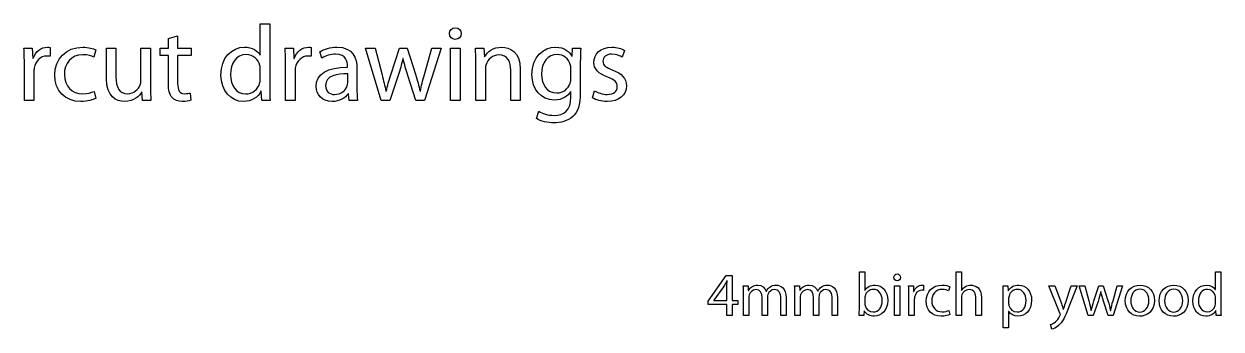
# Model space of a CAD drawing. Header units: millimetres. Extents: x -127 to 1881, y -61 to 1624.
# Drawn here: x 413.3 to 838.4, y 1489.9 to 1598.4 of the extents above; entities that cross this region are included whole.
import ezdxf

# ---------------------------------------------------------------- set-up
doc = ezdxf.new("R2010")
doc.units = ezdxf.units.MM
doc.layers.get('0').update_dxf_attribs({"linetype": 'CONTINUOUS', "true_color": 0xffffff})

msp = doc.modelspace()

# ---------------------------------------------------------------- linework, layer by layer
at = {"color": 7, "true_color": 0xffffff}
for points in [[(464.55, 1577.09), (464.55, 1587.2), (461.67, 1587.2), (461.67, 1589.76), (464.55, 1589.76), (464.55, 1593.21), (467.84, 1594.2)], [(467.84, 1594.2), (467.84, 1589.76), (472.66, 1589.76), (472.66, 1587.2), (467.84, 1587.2), (467.84, 1577.21)], [(497.12, 1587.35), (497.19, 1587.35), (497.19, 1598.41), (500.52, 1598.41), (500.52, 1598.41)], [(500.52, 1598.41), (500.52, 1576.02)], [(568.54, 1594.97), (568.54, 1594.97)], [(422.56, 1590.07), (422.56, 1586.89)], [(515.3, 1590.07), (515.3, 1586.89)], [(413.26, 1589.76), (416.2, 1589.76), (416.36, 1586.09), (416.47, 1586.09)], [(438.82, 1589.15), (438.06, 1586.59)], [(442.57, 1578.93), (442.57, 1589.76), (445.94, 1589.76), (445.94, 1579.54)], [(454.82, 1578.43), (454.82, 1589.76), (458.19, 1589.76), (458.19, 1576.33)], [(506, 1589.76), (508.94, 1589.76), (509.1, 1586.09), (509.21, 1586.09)], [(519.09, 1586.28), (518.32, 1588.54)], [(546.15, 1580.04), (543.16, 1571.24), (540.1, 1571.24), (534.51, 1589.76), (537.96, 1589.76)], [(537.96, 1589.76), (540.45, 1580.35)], [(543.55, 1580.31), (546.57, 1589.76), (549.4, 1589.76), (552.27, 1580.5)], [(547.91, 1586.17), (547.83, 1586.17)], [(555.45, 1580.46), (558.09, 1589.76), (561.42, 1589.76), (555.45, 1571.24), (552.39, 1571.24), (549.55, 1580.08)], [(564.79, 1589.76), (568.16, 1589.76), (568.16, 1571.24), (564.79, 1571.24), (564.79, 1589.76), (564.79, 1589.76)], [(573.59, 1589.76), (576.58, 1589.76), (576.77, 1586.7), (576.85, 1586.7)], [(607.81, 1586.97), (607.89, 1586.97), (608, 1589.76), (610.99, 1589.76)], [(626.53, 1589), (625.72, 1586.55)], [(416.78, 1581.11), (416.78, 1571.24), (413.41, 1571.24), (413.41, 1583.98)], [(497.19, 1579.01), (497.19, 1582.22)], [(509.52, 1581.11), (509.52, 1571.24), (506.15, 1571.24), (506.15, 1583.98)], [(528.16, 1583.03), (528.16, 1583.41)], [(531.49, 1582.61), (531.49, 1575.68), (531.49, 1575.68)], [(577.11, 1582.38), (577.11, 1571.24), (573.74, 1571.24), (573.74, 1584.75)], [(589.51, 1582.26), (589.51, 1571.24), (586.15, 1571.24), (586.15, 1581.92)], [(607.47, 1579.12), (607.47, 1582.45)], [(610.83, 1584.71), (610.83, 1573.96), (610.83, 1573.96)], [(528.23, 1577.48), (528.23, 1580.69)], [(438.17, 1574.42), (438.75, 1571.89)], [(458.34, 1571.24), (455.36, 1571.24), (455.17, 1574.26), (455.09, 1574.26)], [(472.31, 1573.84), (472.47, 1571.28)], [(500.68, 1571.24), (497.69, 1571.24), (497.54, 1574.45), (497.42, 1574.45)], [(531.76, 1571.24), (528.73, 1571.24), (528.46, 1573.57), (528.35, 1573.57)], [(541.79, 1574.45), (541.9, 1574.45)], [(553.92, 1574.45), (554.03, 1574.45)], [(607.5, 1572.39), (607.5, 1574.42), (607.43, 1574.42)], [(615.12, 1572.12), (615.92, 1574.65)], [(595.26, 1564.77), (596.1, 1567.37)], [(709.93, 1510.27), (711.84, 1510.27), (711.84, 1503.61), (711.88, 1503.61)], [(709.93, 1497.46), (709.93, 1510.27), (709.93, 1510.27)], [(744.25, 1510.27), (746.18, 1510.27), (746.18, 1503.63), (746.22, 1503.63)], [(746.18, 1501.12), (746.18, 1494.72), (744.25, 1494.72), (744.25, 1510.27)], [(836.33, 1503.94), (836.38, 1503.94), (836.38, 1510.27), (838.28, 1510.27), (838.28, 1510.27)], [(838.28, 1510.27), (838.28, 1497.46)], [(662.9, 1494.72), (662.9, 1498.62), (656.29, 1498.62), (656.29, 1499.87), (662.64, 1508.95), (664.72, 1508.95), (664.72, 1500.11), (666.71, 1500.11), (666.71, 1498.62), (664.72, 1498.62), (664.72, 1494.72), (662.9, 1494.72), (662.9, 1494.72)], [(661.72, 1504.99), (658.24, 1500.15), (658.24, 1500.11), (662.9, 1500.11)], [(662.96, 1507.09), (662.9, 1507.09)], [(668.7, 1505.32), (670.38, 1505.32), (670.47, 1503.59), (670.54, 1503.59)], [(686.95, 1505.32), (688.64, 1505.32), (688.73, 1503.59), (688.79, 1503.59)], [(722.39, 1505.32), (724.31, 1505.32), (724.31, 1494.72), (722.39, 1494.72), (722.39, 1505.32), (722.39, 1505.32)], [(724.53, 1508.3), (724.53, 1508.3)], [(727.42, 1505.32), (729.11, 1505.32), (729.19, 1503.22), (729.26, 1503.22)], [(732.74, 1505.49), (732.74, 1503.68)], [(742.04, 1504.97), (741.61, 1503.5)], [(760.95, 1505.32), (762.66, 1505.32), (762.77, 1503.5), (762.81, 1503.5)], [(781.15, 1495.56), (777.26, 1505.32), (779.36, 1505.32)], [(779.36, 1505.32), (781.66, 1499.06)], [(783.08, 1499.1), (785.18, 1505.32), (787.22, 1505.32), (784.33, 1497.77)], [(794.68, 1499.76), (792.97, 1494.72), (791.22, 1494.72), (788.03, 1505.32), (790, 1505.32)], [(790, 1505.32), (791.42, 1499.93)], [(793.19, 1499.91), (794.92, 1505.32), (796.54, 1505.32), (798.18, 1500.02)], [(800, 1500), (801.51, 1505.32), (803.41, 1505.32), (800, 1494.72), (798.25, 1494.72), (796.63, 1499.78)], [(662.9, 1500.11), (662.9, 1504.86)], [(670.67, 1501.09), (670.67, 1494.72), (668.79, 1494.72), (668.79, 1502.45)], [(677.3, 1501.27), (677.3, 1494.72), (675.42, 1494.72), (675.42, 1501.07)], [(676.86, 1503.41), (676.91, 1503.41)], [(683.93, 1500.94), (683.93, 1494.72), (682.05, 1494.72), (682.05, 1500.7)], [(688.92, 1501.09), (688.92, 1494.72), (687.04, 1494.72), (687.04, 1502.45)], [(695.55, 1501.27), (695.55, 1494.72), (693.67, 1494.72), (693.67, 1501.07)], [(695.12, 1503.41), (695.16, 1503.41)], [(702.19, 1500.94), (702.19, 1494.72), (700.3, 1494.72), (700.3, 1500.7)], [(711.84, 1500.85), (711.84, 1498.97)], [(729.44, 1500.37), (729.44, 1494.72), (727.51, 1494.72), (727.51, 1502.01)], [(753.27, 1501.03), (753.27, 1494.72), (751.34, 1494.72), (751.34, 1500.81)], [(762.99, 1496.15), (762.94, 1496.15), (762.94, 1490.39), (761.04, 1490.39), (761.04, 1501.86), (761.04, 1501.86)], [(762.94, 1500.88), (762.94, 1499.04)], [(795.69, 1503.26), (795.64, 1503.26)], [(836.38, 1499.17), (836.38, 1501.01)], [(711.64, 1496.45), (711.6, 1496.45), (711.49, 1494.72), (709.85, 1494.72)], [(741.67, 1496.54), (742, 1495.1)], [(782.36, 1496.89), (782.4, 1496.89)], [(792.19, 1496.56), (792.25, 1496.56)], [(799.12, 1496.56), (799.19, 1496.56)], [(814.71, 1500.11), (814.71, 1500.11)], [(826.72, 1500.11), (826.72, 1500.11)], [(838.37, 1494.72), (836.66, 1494.72), (836.57, 1496.56), (836.51, 1496.56)], [(778.33, 1489.91), (777.85, 1491.51)]]:
    msp.add_lwpolyline(points, dxfattribs=at)
for points in [[(564.37, 1594.97), (564.37, 1596.12), (565.21, 1597.07), (566.47, 1597.07)], [(566.4, 1592.9), (565.17, 1592.9), (564.37, 1593.82), (564.37, 1594.97)], [(568.54, 1594.97), (568.54, 1593.82), (567.74, 1592.9), (566.4, 1592.9)], [(566.47, 1597.07), (567.7, 1597.07), (568.54, 1596.16), (568.54, 1594.97)], [(416.47, 1586.09), (417.31, 1588.58), (419.38, 1590.15), (421.64, 1590.15)], [(421.64, 1590.15), (421.98, 1590.15), (422.25, 1590.11), (422.56, 1590.07)], [(424.2, 1580.27), (424.2, 1585.97), (428.11, 1590.15), (434.15, 1590.15)], [(434.15, 1590.15), (436.14, 1590.15), (437.9, 1589.65), (438.82, 1589.15)], [(483.22, 1580.23), (483.18, 1586.4), (487.05, 1590.15), (491.53, 1590.15)], [(491.53, 1590.15), (494.4, 1590.15), (496.27, 1588.81), (497.12, 1587.35)], [(509.21, 1586.09), (510.05, 1588.58), (512.12, 1590.15), (514.38, 1590.15)], [(514.38, 1590.15), (514.72, 1590.15), (514.99, 1590.11), (515.3, 1590.07)], [(518.32, 1588.54), (519.85, 1589.5), (522.11, 1590.15), (524.45, 1590.15)], [(524.45, 1590.15), (530.11, 1590.15), (531.49, 1586.28), (531.49, 1582.61)], [(576.85, 1586.7), (577.76, 1588.42), (579.91, 1590.15), (582.97, 1590.15)], [(582.97, 1590.15), (585.53, 1590.15), (589.51, 1588.62), (589.51, 1582.26)], [(593.65, 1580.35), (593.65, 1586.63), (597.74, 1590.15), (602.03, 1590.15)], [(602.03, 1590.15), (605.25, 1590.15), (606.97, 1588.5), (607.81, 1586.97)], [(615.62, 1584.71), (615.62, 1587.7), (618.07, 1590.15), (622.01, 1590.15)], [(622.01, 1590.15), (623.89, 1590.15), (625.53, 1589.65), (626.53, 1589)], [(413.41, 1583.98), (413.41, 1586.17), (413.37, 1588.04), (413.26, 1589.76)], [(421.41, 1586.97), (419.03, 1586.97), (417.35, 1585.21), (416.89, 1582.68)], [(422.56, 1586.89), (422.21, 1586.97), (421.87, 1586.97), (421.41, 1586.97)], [(434.15, 1587.47), (429.91, 1587.47), (427.61, 1584.29), (427.61, 1580.46)], [(438.06, 1586.59), (437.25, 1587.01), (435.99, 1587.47), (434.15, 1587.47)], [(492.18, 1587.51), (488.7, 1587.51), (486.63, 1584.44), (486.63, 1580.39)], [(497.04, 1583.64), (496.54, 1585.75), (494.71, 1587.51), (492.18, 1587.51)], [(506.15, 1583.98), (506.15, 1586.17), (506.11, 1588.04), (506, 1589.76)], [(514.15, 1586.97), (511.78, 1586.97), (510.09, 1585.21), (509.63, 1582.68)], [(515.3, 1586.89), (514.95, 1586.97), (514.61, 1586.97), (514.15, 1586.97)], [(523.95, 1587.66), (522.19, 1587.66), (520.39, 1587.16), (519.09, 1586.28)], [(528.16, 1583.41), (528.16, 1584.9), (527.74, 1587.7), (523.95, 1587.66)], [(547.83, 1586.17), (547.37, 1583.95), (546.8, 1582.03), (546.15, 1580.04)], [(549.55, 1580.08), (548.9, 1582.15), (548.37, 1583.98), (547.91, 1586.17)], [(573.74, 1584.75), (573.74, 1586.7), (573.71, 1588.23), (573.59, 1589.76)], [(581.86, 1587.39), (579.68, 1587.39), (577.96, 1585.82), (577.34, 1583.95)], [(586.15, 1581.92), (586.15, 1584.9), (585.04, 1587.39), (581.86, 1587.39)], [(602.57, 1587.54), (599.35, 1587.54), (597.05, 1584.83), (597.05, 1580.54)], [(607.27, 1583.95), (606.66, 1585.94), (605.05, 1587.54), (602.57, 1587.54)], [(610.99, 1589.76), (610.87, 1588.46), (610.83, 1586.93), (610.83, 1584.71)], [(621.93, 1587.66), (619.94, 1587.66), (618.87, 1586.51), (618.87, 1585.13)], [(625.72, 1586.55), (625, 1587.01), (623.66, 1587.66), (621.93, 1587.66)], [(416.89, 1582.68), (416.82, 1582.22), (416.78, 1581.65), (416.78, 1581.11)], [(497.19, 1582.22), (497.19, 1582.64), (497.16, 1583.22), (497.04, 1583.64)], [(509.63, 1582.68), (509.56, 1582.22), (509.52, 1581.65), (509.52, 1581.11)], [(517.02, 1576.14), (517.02, 1580.62), (521, 1583.07), (528.16, 1583.03)], [(577.34, 1583.95), (577.19, 1583.53), (577.11, 1582.95), (577.11, 1582.38)], [(607.47, 1582.45), (607.47, 1583.03), (607.43, 1583.53), (607.27, 1583.95)], [(620.56, 1579.47), (617.19, 1580.69), (615.62, 1582.49), (615.62, 1584.71)], [(618.87, 1585.13), (618.87, 1583.6), (619.94, 1582.91), (622.35, 1581.96)], [(622.35, 1581.96), (625.53, 1580.77), (627.22, 1579.16), (627.22, 1576.41)], [(433.43, 1570.82), (427.84, 1570.82), (424.2, 1574.61), (424.2, 1580.27)], [(427.61, 1580.46), (427.61, 1576.18), (430.36, 1573.54), (434.04, 1573.54)], [(448.97, 1570.82), (446.06, 1570.82), (442.57, 1572.46), (442.57, 1578.93)], [(445.94, 1579.54), (445.94, 1576.02), (447.05, 1573.61), (450.08, 1573.61)], [(454.52, 1576.71), (454.71, 1577.17), (454.82, 1577.78), (454.82, 1578.43)], [(467.84, 1577.21), (467.84, 1574.91), (468.49, 1573.61), (470.36, 1573.61)], [(491.18, 1570.82), (486.71, 1570.82), (483.22, 1574.61), (483.22, 1580.23)], [(486.63, 1580.39), (486.63, 1576.64), (488.5, 1573.54), (492.1, 1573.54)], [(492.1, 1573.54), (494.36, 1573.54), (496.43, 1575.07), (497.04, 1577.55)], [(497.04, 1577.55), (497.16, 1578.01), (497.19, 1578.47), (497.19, 1579.01)], [(528.23, 1580.69), (524.56, 1580.77), (520.39, 1580.12), (520.39, 1576.52)], [(528.08, 1576.41), (528.2, 1576.79), (528.23, 1577.17), (528.23, 1577.48)], [(540.45, 1580.35), (540.94, 1578.28), (541.44, 1576.37), (541.79, 1574.45)], [(541.9, 1574.45), (542.32, 1576.33), (542.93, 1578.32), (543.55, 1580.31)], [(552.27, 1580.5), (552.96, 1578.28), (553.5, 1576.33), (553.92, 1574.45)], [(554.03, 1574.45), (554.34, 1576.33), (554.84, 1578.28), (555.45, 1580.46)], [(601.53, 1571.32), (596.94, 1571.32), (593.65, 1575.22), (593.65, 1580.35)], [(597.05, 1580.54), (597.05, 1576.9), (598.93, 1573.88), (602.53, 1573.88)], [(602.53, 1573.88), (604.63, 1573.88), (606.51, 1575.18), (607.2, 1577.32)], [(607.2, 1577.32), (607.39, 1577.9), (607.47, 1578.55), (607.47, 1579.12)], [(623.96, 1576.1), (623.96, 1577.71), (623, 1578.55), (620.56, 1579.47)], [(434.04, 1573.54), (435.95, 1573.54), (437.22, 1573.99), (438.17, 1574.42)], [(455.09, 1574.26), (454.25, 1572.77), (452.26, 1570.82), (448.97, 1570.82)], [(450.08, 1573.61), (452.33, 1573.61), (453.9, 1575.18), (454.52, 1576.71)], [(458.19, 1576.33), (458.19, 1574.38), (458.23, 1572.69), (458.34, 1571.24)], [(465.85, 1572.23), (464.93, 1573.27), (464.55, 1574.91), (464.55, 1577.09)], [(470.36, 1573.61), (471.28, 1573.61), (471.82, 1573.69), (472.31, 1573.84)], [(497.42, 1574.45), (496.43, 1572.39), (494.21, 1570.82), (491.18, 1570.82)], [(500.52, 1576.02), (500.52, 1574.38), (500.6, 1572.5), (500.68, 1571.24)], [(522.69, 1570.82), (518.93, 1570.82), (517.02, 1573.46), (517.02, 1576.14)], [(520.39, 1576.52), (520.39, 1574.3), (521.84, 1573.31), (523.53, 1573.31)], [(528.35, 1573.57), (527.32, 1572.12), (525.33, 1570.82), (522.69, 1570.82)], [(523.53, 1573.31), (525.98, 1573.31), (527.55, 1574.84), (528.08, 1576.41)], [(531.49, 1575.68), (531.49, 1574.07), (531.57, 1572.5), (531.76, 1571.24)], [(607.43, 1574.42), (606.43, 1572.69), (604.4, 1571.32), (601.53, 1571.32)], [(610.83, 1573.96), (610.83, 1569.67), (609.95, 1567.11), (608.19, 1565.46)], [(615.92, 1574.65), (616.96, 1574.03), (618.72, 1573.34), (620.4, 1573.34)], [(627.22, 1576.41), (627.22, 1573.11), (624.65, 1570.82), (620.33, 1570.82)], [(620.4, 1573.34), (622.81, 1573.34), (623.96, 1574.53), (623.96, 1576.1)], [(438.75, 1571.89), (437.87, 1571.47), (435.91, 1570.82), (433.43, 1570.82)], [(469.48, 1570.82), (467.91, 1570.82), (466.65, 1571.35), (465.85, 1572.23)], [(472.47, 1571.28), (471.82, 1571.05), (470.78, 1570.82), (469.48, 1570.82)], [(601.53, 1565.88), (604.98, 1565.88), (607.5, 1567.68), (607.5, 1572.39)], [(620.33, 1570.82), (618.3, 1570.82), (616.42, 1571.35), (615.12, 1572.12)], [(601.42, 1563.24), (599.2, 1563.24), (596.75, 1563.78), (595.26, 1564.77)], [(596.1, 1567.37), (597.32, 1566.57), (599.24, 1565.88), (601.53, 1565.88)], [(608.19, 1565.46), (606.36, 1563.81), (603.75, 1563.24), (601.42, 1563.24)], [(722.15, 1508.3), (722.15, 1508.95), (722.63, 1509.5), (723.35, 1509.5)], [(723.35, 1509.5), (724.05, 1509.5), (724.53, 1508.97), (724.53, 1508.3)], [(662.9, 1507.09), (662.46, 1506.26), (662.11, 1505.65), (661.72, 1504.99)], [(662.9, 1504.86), (662.9, 1505.6), (662.92, 1506.35), (662.96, 1507.09)], [(668.79, 1502.45), (668.79, 1503.57), (668.74, 1504.44), (668.7, 1505.32)], [(670.54, 1503.59), (671.13, 1504.6), (672.11, 1505.54), (673.89, 1505.54)], [(673.89, 1505.54), (675.31, 1505.54), (676.4, 1504.66), (676.86, 1503.41)], [(678.11, 1504.79), (678.75, 1505.28), (679.42, 1505.54), (680.43, 1505.54)], [(680.43, 1505.54), (681.85, 1505.54), (683.93, 1504.62), (683.93, 1500.94)], [(687.04, 1502.45), (687.04, 1503.57), (687, 1504.44), (686.95, 1505.32)], [(688.79, 1503.59), (689.38, 1504.6), (690.37, 1505.54), (692.14, 1505.54)], [(692.14, 1505.54), (693.56, 1505.54), (694.66, 1504.66), (695.12, 1503.41)], [(696.36, 1504.79), (697, 1505.28), (697.68, 1505.54), (698.69, 1505.54)], [(698.69, 1505.54), (700.11, 1505.54), (702.19, 1504.62), (702.19, 1500.94)], [(711.88, 1503.61), (712.56, 1504.79), (713.79, 1505.54), (715.49, 1505.54)], [(715.49, 1505.54), (718.14, 1505.54), (719.98, 1503.35), (719.98, 1500.15)], [(723.31, 1507.11), (722.61, 1507.11), (722.15, 1507.64), (722.15, 1508.3)], [(724.53, 1508.3), (724.53, 1507.64), (724.07, 1507.11), (723.31, 1507.11)], [(727.51, 1502.01), (727.51, 1503.26), (727.49, 1504.33), (727.42, 1505.32)], [(729.26, 1503.22), (729.74, 1504.64), (730.92, 1505.54), (732.22, 1505.54)], [(732.22, 1505.54), (732.41, 1505.54), (732.57, 1505.52), (732.74, 1505.49)], [(733.68, 1499.89), (733.68, 1503.15), (735.91, 1505.54), (739.37, 1505.54)], [(739.37, 1505.54), (740.51, 1505.54), (741.52, 1505.25), (742.04, 1504.97)], [(746.22, 1503.63), (746.53, 1504.18), (747.01, 1504.68), (747.6, 1505.01)], [(747.6, 1505.01), (748.17, 1505.34), (748.85, 1505.54), (749.57, 1505.54)], [(749.57, 1505.54), (750.99, 1505.54), (753.27, 1504.66), (753.27, 1501.03)], [(761.04, 1501.86), (761.04, 1503.22), (761, 1504.31), (760.95, 1505.32)], [(762.81, 1503.5), (763.58, 1504.79), (764.85, 1505.54), (766.58, 1505.54)], [(766.58, 1505.54), (769.16, 1505.54), (771.09, 1503.37), (771.09, 1500.18)], [(804.35, 1499.93), (804.35, 1503.46), (806.7, 1505.54), (809.61, 1505.54)], [(809.61, 1505.54), (812.65, 1505.54), (814.71, 1503.33), (814.71, 1500.11)], [(816.37, 1499.93), (816.37, 1503.46), (818.71, 1505.54), (821.62, 1505.54)], [(821.62, 1505.54), (824.67, 1505.54), (826.72, 1503.33), (826.72, 1500.11)], [(828.39, 1499.87), (828.36, 1503.39), (830.58, 1505.54), (833.14, 1505.54)], [(833.14, 1505.54), (834.78, 1505.54), (835.85, 1504.77), (836.33, 1503.94)], [(670.82, 1502.04), (670.71, 1501.77), (670.67, 1501.42), (670.67, 1501.09)], [(673.21, 1503.96), (672.03, 1503.96), (671.13, 1503), (670.82, 1502.04)], [(675.42, 1501.07), (675.42, 1502.76), (674.67, 1503.96), (673.21, 1503.96)], [(676.91, 1503.41), (677.24, 1504.03), (677.67, 1504.47), (678.11, 1504.79)], [(677.45, 1502.23), (677.37, 1501.95), (677.3, 1501.62), (677.3, 1501.27)], [(679.75, 1503.96), (678.64, 1503.96), (677.8, 1503.15), (677.45, 1502.23)], [(682.05, 1500.7), (682.05, 1502.76), (681.28, 1503.96), (679.75, 1503.96)], [(689.08, 1502.04), (688.97, 1501.77), (688.92, 1501.42), (688.92, 1501.09)], [(691.46, 1503.96), (690.28, 1503.96), (689.38, 1503), (689.08, 1502.04)], [(693.67, 1501.07), (693.67, 1502.76), (692.93, 1503.96), (691.46, 1503.96)], [(695.16, 1503.41), (695.49, 1504.03), (695.93, 1504.47), (696.36, 1504.79)], [(695.71, 1502.23), (695.62, 1501.95), (695.55, 1501.62), (695.55, 1501.27)], [(698.01, 1503.96), (696.89, 1503.96), (696.06, 1503.15), (695.71, 1502.23)], [(700.3, 1500.7), (700.3, 1502.76), (699.54, 1503.96), (698.01, 1503.96)], [(711.95, 1501.66), (711.88, 1501.42), (711.84, 1501.16), (711.84, 1500.85)], [(714.86, 1504.03), (713.57, 1504.03), (712.34, 1503.11), (711.95, 1501.66)], [(718.03, 1500.09), (718.03, 1502.21), (716.94, 1504.03), (714.86, 1504.03)], [(729.5, 1501.27), (729.46, 1501.01), (729.44, 1500.68), (729.44, 1500.37)], [(732.08, 1503.72), (730.73, 1503.72), (729.76, 1502.71), (729.5, 1501.27)], [(732.74, 1503.68), (732.54, 1503.72), (732.35, 1503.72), (732.08, 1503.72)], [(739.37, 1504.01), (736.94, 1504.01), (735.63, 1502.19), (735.63, 1500)], [(741.61, 1503.5), (741.15, 1503.74), (740.42, 1504.01), (739.37, 1504.01)], [(746.31, 1502.04), (746.2, 1501.75), (746.18, 1501.47), (746.18, 1501.12)], [(748.89, 1503.94), (747.65, 1503.94), (746.68, 1503.06), (746.31, 1502.04)], [(751.34, 1500.81), (751.34, 1502.52), (750.71, 1503.94), (748.89, 1503.94)], [(763.08, 1501.64), (763.01, 1501.4), (762.94, 1501.12), (762.94, 1500.88)], [(765.99, 1504.01), (764.67, 1504.01), (763.43, 1503.09), (763.08, 1501.64)], [(769.14, 1500.09), (769.14, 1502.19), (768.02, 1504.01), (765.99, 1504.01)], [(795.64, 1503.26), (795.38, 1501.99), (795.05, 1500.9), (794.68, 1499.76)], [(796.63, 1499.78), (796.26, 1500.96), (795.95, 1502.01), (795.69, 1503.26)], [(809.56, 1504.09), (807.31, 1504.09), (806.32, 1501.99), (806.32, 1500)], [(812.74, 1500.04), (812.74, 1501.84), (811.84, 1504.09), (809.56, 1504.09)], [(821.58, 1504.09), (819.33, 1504.09), (818.34, 1501.99), (818.34, 1500)], [(824.75, 1500.04), (824.75, 1501.84), (823.86, 1504.09), (821.58, 1504.09)], [(833.51, 1504.03), (831.52, 1504.03), (830.33, 1502.28), (830.33, 1499.96)], [(836.29, 1501.82), (836, 1503.02), (834.95, 1504.03), (833.51, 1504.03)], [(836.38, 1501.01), (836.38, 1501.25), (836.35, 1501.58), (836.29, 1501.82)], [(709.85, 1494.72), (709.89, 1495.45), (709.93, 1496.52), (709.93, 1497.46)], [(715.21, 1494.48), (713.68, 1494.48), (712.45, 1495.08), (711.64, 1496.45)], [(711.84, 1498.97), (711.84, 1498.73), (711.86, 1498.49), (711.93, 1498.27)], [(711.93, 1498.27), (712.28, 1496.94), (713.41, 1496.02), (714.82, 1496.02)], [(714.82, 1496.02), (716.85, 1496.02), (718.03, 1497.66), (718.03, 1500.09)], [(719.98, 1500.15), (719.98, 1496.37), (717.57, 1494.48), (715.21, 1494.48)], [(738.96, 1494.48), (735.76, 1494.48), (733.68, 1496.65), (733.68, 1499.89)], [(735.63, 1500), (735.63, 1497.55), (737.21, 1496.04), (739.31, 1496.04)], [(739.31, 1496.04), (740.4, 1496.04), (741.12, 1496.3), (741.67, 1496.54)], [(762.94, 1499.04), (762.94, 1498.75), (762.97, 1498.49), (763.03, 1498.25)], [(763.03, 1498.25), (763.38, 1496.91), (764.54, 1495.99), (765.92, 1495.99)], [(765.92, 1495.99), (767.96, 1495.99), (769.14, 1497.66), (769.14, 1500.09)], [(771.09, 1500.18), (771.09, 1496.37), (768.75, 1494.48), (766.25, 1494.48)], [(784.33, 1497.77), (782.95, 1494.13), (782.01, 1492.3), (780.69, 1491.14)], [(781.66, 1499.06), (781.92, 1498.36), (782.18, 1497.53), (782.36, 1496.89)], [(782.4, 1496.89), (782.6, 1497.53), (782.82, 1498.34), (783.08, 1499.1)], [(791.42, 1499.93), (791.7, 1498.75), (791.99, 1497.66), (792.19, 1496.56)], [(792.25, 1496.56), (792.49, 1497.64), (792.84, 1498.77), (793.19, 1499.91)], [(798.18, 1500.02), (798.58, 1498.75), (798.88, 1497.64), (799.12, 1496.56)], [(799.19, 1496.56), (799.37, 1497.64), (799.65, 1498.75), (800, 1500)], [(809.43, 1494.48), (806.59, 1494.48), (804.35, 1496.59), (804.35, 1499.93)], [(806.32, 1500), (806.32, 1497.68), (807.64, 1495.93), (809.52, 1495.93)], [(814.71, 1500.11), (814.71, 1496.19), (811.97, 1494.48), (809.43, 1494.48)], [(809.52, 1495.93), (811.36, 1495.93), (812.74, 1497.66), (812.74, 1500.04)], [(821.45, 1494.48), (818.6, 1494.48), (816.37, 1496.59), (816.37, 1499.93)], [(818.34, 1500), (818.34, 1497.68), (819.65, 1495.93), (821.54, 1495.93)], [(826.72, 1500.11), (826.72, 1496.19), (823.99, 1494.48), (821.45, 1494.48)], [(821.54, 1495.93), (823.38, 1495.93), (824.75, 1497.66), (824.75, 1500.04)], [(832.94, 1494.48), (830.38, 1494.48), (828.39, 1496.65), (828.39, 1499.87)], [(830.33, 1499.96), (830.33, 1497.81), (831.41, 1496.04), (833.47, 1496.04)], [(836.51, 1496.56), (835.94, 1495.38), (834.67, 1494.48), (832.94, 1494.48)], [(833.47, 1496.04), (834.76, 1496.04), (835.94, 1496.91), (836.29, 1498.34)], [(836.29, 1498.34), (836.35, 1498.6), (836.38, 1498.86), (836.38, 1499.17)], [(838.28, 1497.46), (838.28, 1496.52), (838.32, 1495.45), (838.37, 1494.72)], [(742, 1495.1), (741.5, 1494.86), (740.38, 1494.48), (738.96, 1494.48)], [(766.25, 1494.48), (764.85, 1494.48), (763.62, 1495.1), (762.99, 1496.15)], [(777.85, 1491.51), (778.33, 1491.66), (778.97, 1491.97), (779.53, 1492.45)], [(779.53, 1492.45), (780.06, 1492.86), (780.69, 1493.61), (781.15, 1494.59)], [(781.31, 1495.05), (781.31, 1495.16), (781.26, 1495.32), (781.15, 1495.56)], [(781.15, 1494.59), (781.24, 1494.79), (781.31, 1494.94), (781.31, 1495.05)], [(780.69, 1491.14), (779.73, 1490.33), (778.81, 1490), (778.33, 1489.91)]]:
    msp.add_open_spline(points, degree=3, dxfattribs=at)

doc.saveas('drawing.dxf')
